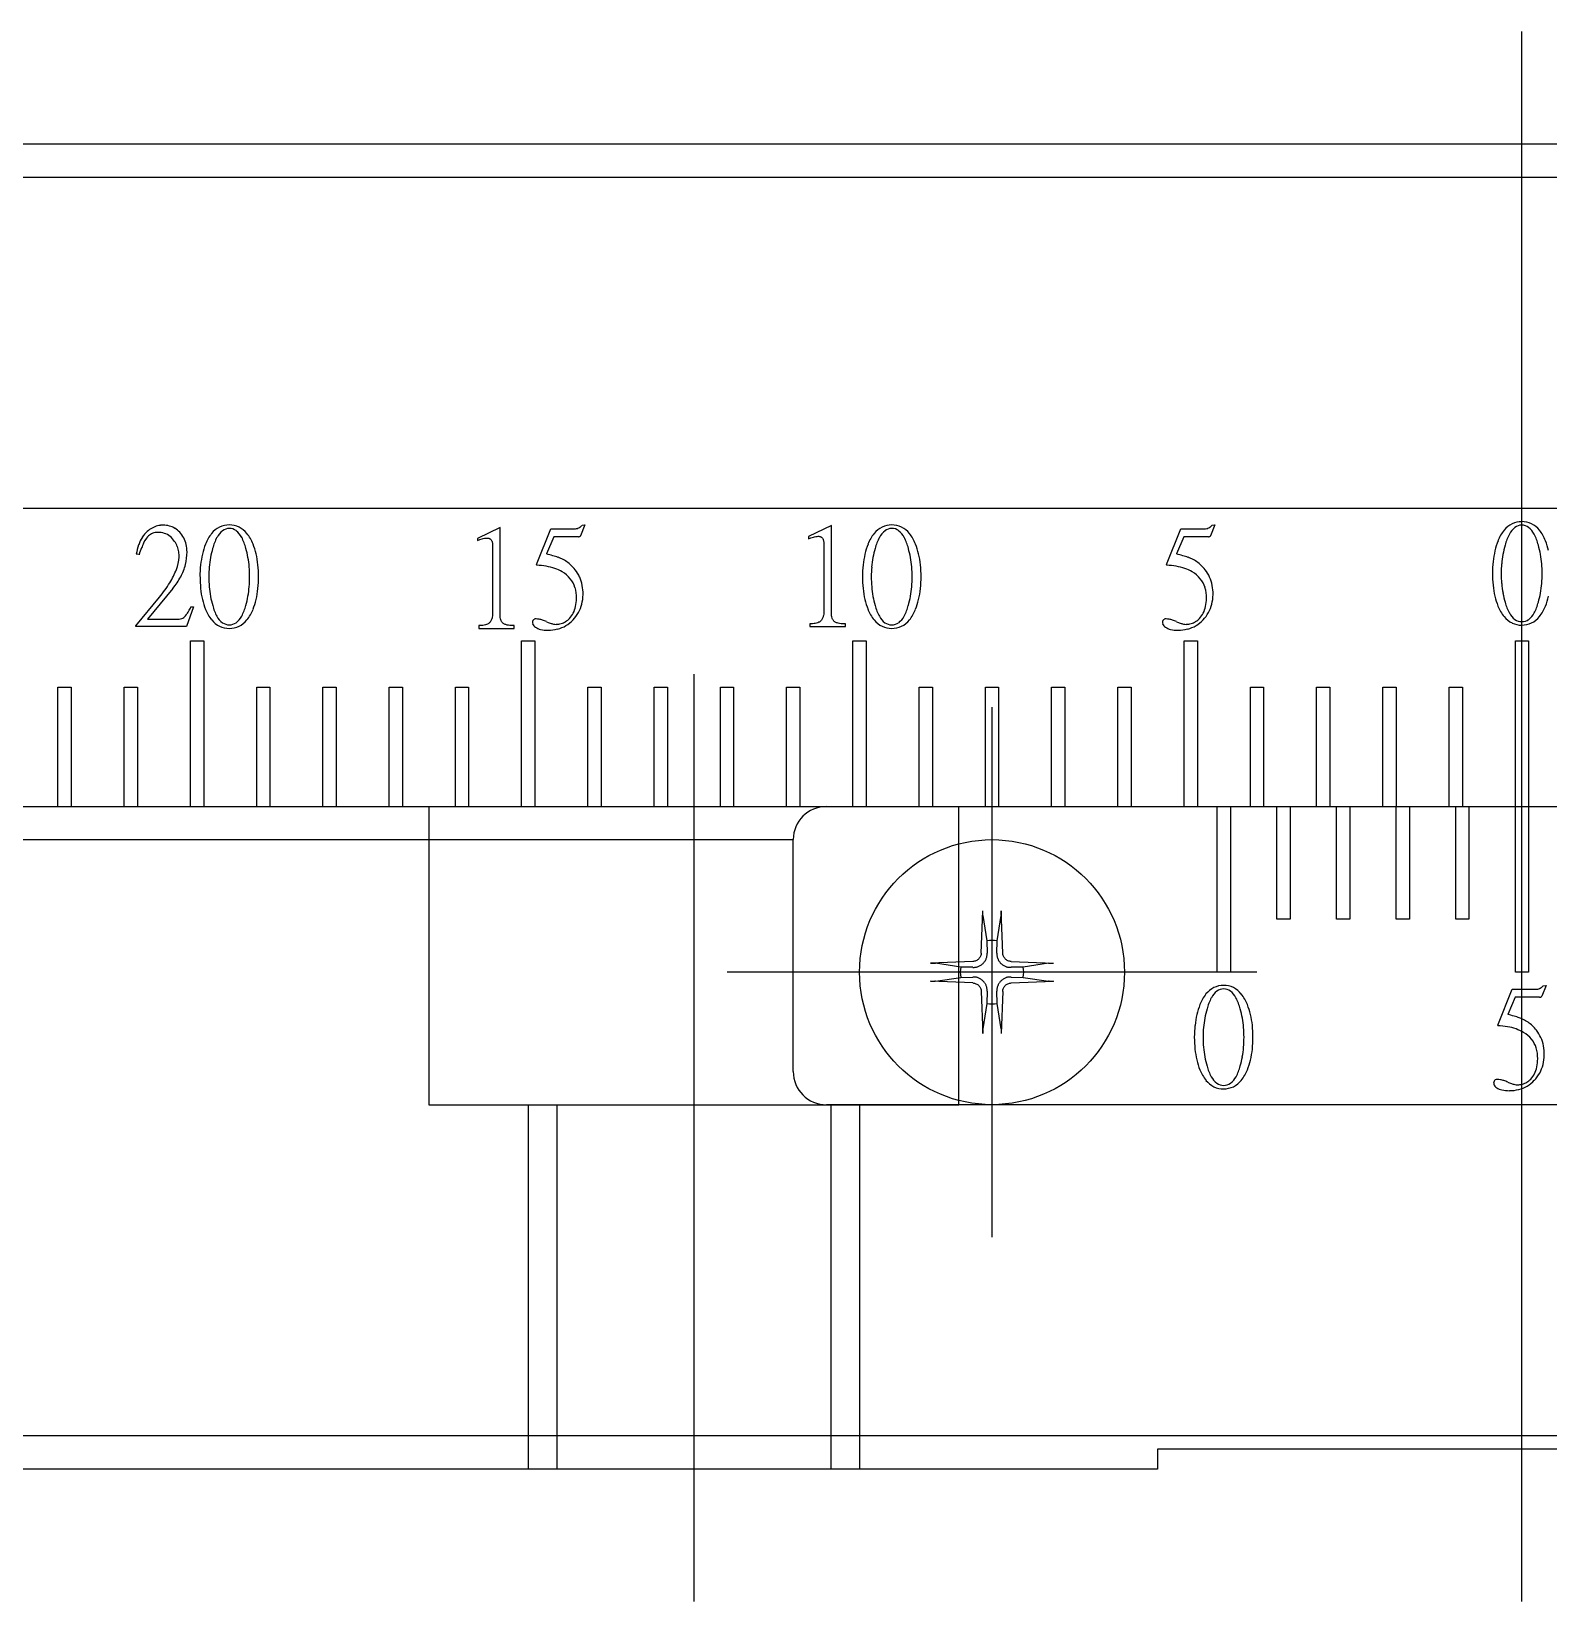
# Model space of a CAD drawing. Extents: x 1 to 273, y 0 to 197.
# Drawn here: x 113.76 to 136.67, y 68.77 to 92.47 of the extents above; entities that cross this region are included whole.
import ezdxf

# ---------------------------------------------------------------- set-up
doc = ezdxf.new("R2010")
doc.units = 0
doc.linetypes.add('CENTER', pattern=[50.8, 31.75, -6.35, 6.35, -6.35])
doc.linetypes.add('DASHED', pattern=[19.05, 12.7, -6.35])
doc.layers.get('0').update_dxf_attribs({"linetype": 'CONTINUOUS'})
doc.layers.add('CENTER', color=1, linetype='CENTER')

msp = doc.modelspace()

# ---------------------------------------------------------------- linework, layer by layer
at = {"color": 7, "linetype": 'CONTINUOUS'}
for p, q in [((180.765, 90.77), (91.765, 90.77)), ((91.265, 90.27), (181.265, 90.27)), ((180.265, 85.27), (92.265, 85.27)), ((120.841, 84.984), (120.496, 84.818)), ((120.841, 83.657), (120.841, 84.984)), ((121.391, 84.423), (121.605, 84.963)), ((121.605, 84.963), (121.978, 84.963)), ((122.121, 85.02), (122.053, 84.857)), ((122.076, 85.016), (122.121, 85.02)), ((125.841, 85.01), (125.496, 84.845)), ((125.605, 84.845), (125.624, 84.848)), ((125.624, 84.848), (125.643, 84.849)), ((125.643, 84.849), (125.653, 84.849)), ((125.653, 84.849), (125.663, 84.847)), ((125.663, 84.847), (125.668, 84.846)), ((125.841, 83.683), (125.841, 85.01)), ((130.901, 84.423), (131.115, 84.963)), ((131.115, 84.963), (131.488, 84.963)), ((131.63, 85.02), (131.563, 84.857)), ((131.586, 85.016), (131.63, 85.02)), ((115.478, 84.788), (115.457, 84.746)), ((120.496, 84.818), (120.496, 84.786)), ((120.496, 84.786), (120.532, 84.799)), ((120.532, 84.799), (120.568, 84.81)), ((120.568, 84.81), (120.586, 84.815)), ((120.586, 84.815), (120.605, 84.819)), ((120.605, 84.819), (120.624, 84.821)), ((120.624, 84.821), (120.643, 84.823)), ((120.643, 84.823), (120.653, 84.822)), ((120.653, 84.822), (120.663, 84.821)), ((120.663, 84.821), (120.668, 84.819)), ((120.668, 84.819), (120.673, 84.818)), ((120.673, 84.818), (120.678, 84.816)), ((120.678, 84.816), (120.682, 84.814)), ((120.682, 84.814), (120.687, 84.812)), ((120.687, 84.812), (120.691, 84.809)), ((120.691, 84.809), (120.695, 84.806)), ((120.695, 84.806), (120.698, 84.802)), ((120.698, 84.802), (120.702, 84.799)), ((120.702, 84.799), (120.705, 84.795)), ((120.705, 84.795), (120.71, 84.786)), ((120.71, 84.786), (120.715, 84.777)), ((120.715, 84.777), (120.718, 84.768)), ((120.718, 84.768), (120.721, 84.758)), ((120.721, 84.758), (120.723, 84.748)), ((120.723, 84.748), (120.725, 84.737)), ((120.725, 84.737), (120.726, 84.727)), ((120.726, 84.727), (120.726, 84.717)), ((120.726, 84.717), (120.727, 84.706)), ((120.727, 84.706), (120.727, 83.695)), ((121.65, 84.843), (121.54, 84.582)), ((122.021, 84.843), (121.65, 84.843)), ((125.496, 84.845), (125.496, 84.812)), ((125.496, 84.812), (125.532, 84.825)), ((125.532, 84.825), (125.568, 84.837)), ((125.568, 84.837), (125.586, 84.841)), ((125.586, 84.841), (125.605, 84.845)), ((125.668, 84.846), (125.673, 84.844)), ((125.673, 84.844), (125.678, 84.843)), ((125.678, 84.843), (125.682, 84.841)), ((125.682, 84.841), (125.687, 84.838)), ((125.687, 84.838), (125.691, 84.835)), ((125.691, 84.835), (125.695, 84.832)), ((125.695, 84.832), (125.698, 84.829)), ((125.698, 84.829), (125.702, 84.825)), ((125.702, 84.825), (125.705, 84.821)), ((125.705, 84.821), (125.71, 84.813)), ((125.71, 84.813), (125.715, 84.804)), ((125.715, 84.804), (125.718, 84.794)), ((125.718, 84.794), (125.721, 84.784)), ((125.721, 84.784), (125.723, 84.774)), ((125.723, 84.774), (125.725, 84.764)), ((125.725, 84.764), (125.726, 84.753)), ((125.726, 84.753), (125.726, 84.743)), ((125.726, 84.743), (125.727, 84.733)), ((125.727, 84.733), (125.727, 83.722)), ((131.16, 84.843), (131.05, 84.582)), ((131.531, 84.843), (131.16, 84.843)), ((115.388, 84.572), (115.348, 84.578)), ((115.341, 83.496), (115.696, 83.928)), ((115.9, 84.062), (115.519, 83.598)), ((116.214, 83.783), (116.108, 83.486)), ((116.173, 83.783), (116.214, 83.783)), ((120.726, 83.673), (120.724, 83.65)), ((120.727, 83.695), (120.726, 83.673)), ((125.724, 83.676), (125.72, 83.654)), ((125.726, 83.699), (125.724, 83.676)), ((125.727, 83.722), (125.726, 83.699)), ((125.841, 83.666), (125.841, 83.683)), ((125.843, 83.648), (125.841, 83.666)), ((115.341, 83.486), (115.341, 83.496)), ((116.108, 83.486), (115.341, 83.486)), ((115.519, 83.598), (115.975, 83.598)), ((120.537, 83.501), (120.517, 83.5)), ((120.517, 83.5), (120.517, 83.459)), ((120.517, 83.459), (121.053, 83.459)), ((120.557, 83.502), (120.537, 83.501)), ((120.578, 83.505), (120.557, 83.502)), ((120.598, 83.508), (120.578, 83.505)), ((120.617, 83.512), (120.598, 83.508)), ((120.635, 83.518), (120.617, 83.512)), ((120.651, 83.524), (120.635, 83.518)), ((120.659, 83.528), (120.651, 83.524)), ((120.665, 83.532), (120.659, 83.528)), ((120.674, 83.539), (120.665, 83.532)), ((120.682, 83.547), (120.674, 83.539)), ((120.69, 83.555), (120.682, 83.547)), ((120.696, 83.564), (120.69, 83.555)), ((120.702, 83.574), (120.696, 83.564)), ((120.707, 83.584), (120.702, 83.574)), ((120.711, 83.595), (120.707, 83.584)), ((120.715, 83.605), (120.711, 83.595)), ((120.718, 83.616), (120.715, 83.605)), ((120.72, 83.627), (120.718, 83.616)), ((120.724, 83.65), (120.72, 83.627)), ((120.841, 83.639), (120.841, 83.657)), ((120.843, 83.622), (120.841, 83.639)), ((120.846, 83.605), (120.843, 83.622)), ((120.851, 83.588), (120.846, 83.605)), ((120.854, 83.58), (120.851, 83.588)), ((120.857, 83.572), (120.854, 83.58)), ((120.861, 83.564), (120.857, 83.572)), ((120.866, 83.557), (120.861, 83.564)), ((120.871, 83.55), (120.866, 83.557)), ((120.877, 83.544), (120.871, 83.55)), ((120.883, 83.538), (120.877, 83.544)), ((120.89, 83.532), (120.883, 83.538)), ((120.898, 83.527), (120.89, 83.532)), ((120.907, 83.523), (120.898, 83.527)), ((120.916, 83.519), (120.907, 83.523)), ((120.926, 83.516), (120.916, 83.519)), ((120.945, 83.51), (120.926, 83.516)), ((120.965, 83.506), (120.945, 83.51)), ((120.986, 83.503), (120.965, 83.506)), ((121.008, 83.501), (120.986, 83.503)), ((121.03, 83.5), (121.008, 83.501)), ((121.053, 83.5), (121.03, 83.5)), ((121.053, 83.459), (121.053, 83.5)), ((125.537, 83.527), (125.517, 83.526)), ((125.517, 83.526), (125.517, 83.486)), ((125.517, 83.486), (126.053, 83.486)), ((125.557, 83.529), (125.537, 83.527)), ((125.578, 83.531), (125.557, 83.529)), ((125.598, 83.535), (125.578, 83.531)), ((125.617, 83.539), (125.598, 83.535)), ((125.635, 83.544), (125.617, 83.539)), ((125.651, 83.551), (125.635, 83.544)), ((125.659, 83.555), (125.651, 83.551)), ((125.665, 83.559), (125.659, 83.555)), ((125.674, 83.566), (125.665, 83.559)), ((125.682, 83.573), (125.674, 83.566)), ((125.69, 83.582), (125.682, 83.573)), ((125.696, 83.591), (125.69, 83.582)), ((125.702, 83.601), (125.696, 83.591)), ((125.707, 83.611), (125.702, 83.601)), ((125.711, 83.621), (125.707, 83.611)), ((125.715, 83.632), (125.711, 83.621)), ((125.718, 83.643), (125.715, 83.632)), ((125.72, 83.654), (125.718, 83.643)), ((125.846, 83.631), (125.843, 83.648)), ((125.851, 83.614), (125.846, 83.631)), ((125.854, 83.606), (125.851, 83.614)), ((125.857, 83.598), (125.854, 83.606)), ((125.861, 83.591), (125.857, 83.598)), ((125.866, 83.584), (125.861, 83.591)), ((125.871, 83.577), (125.866, 83.584)), ((125.877, 83.57), (125.871, 83.577)), ((125.883, 83.564), (125.877, 83.57)), ((125.89, 83.559), (125.883, 83.564)), ((125.898, 83.554), (125.89, 83.559)), ((125.907, 83.549), (125.898, 83.554)), ((125.916, 83.545), (125.907, 83.549)), ((125.926, 83.542), (125.916, 83.545)), ((125.945, 83.537), (125.926, 83.542)), ((125.965, 83.533), (125.945, 83.537)), ((125.986, 83.53), (125.965, 83.533)), ((126.008, 83.528), (125.986, 83.53)), ((126.03, 83.527), (126.008, 83.528)), ((126.053, 83.526), (126.03, 83.527)), ((126.053, 83.486), (126.053, 83.526)), ((116.165, 80.77), (116.165, 83.27)), ((116.165, 83.27), (116.365, 83.27)), ((116.365, 83.27), (116.365, 80.77)), ((121.165, 80.77), (121.165, 83.27)), ((121.165, 83.27), (121.365, 83.27)), ((121.365, 83.27), (121.365, 80.77)), ((126.165, 80.77), (126.165, 83.27)), ((126.165, 83.27), (126.365, 83.27)), ((126.365, 83.27), (126.365, 80.77)), ((131.165, 80.77), (131.165, 83.27)), ((131.165, 83.27), (131.365, 83.27)), ((131.365, 83.27), (131.365, 80.77)), ((136.165, 78.27), (136.165, 83.27)), ((136.165, 83.27), (136.365, 83.27)), ((136.365, 83.27), (136.365, 78.27)), ((114.165, 80.77), (114.165, 82.57)), ((114.165, 82.57), (114.365, 82.57)), ((114.365, 82.57), (114.365, 80.77)), ((115.165, 80.77), (115.165, 82.57)), ((115.165, 82.57), (115.365, 82.57)), ((115.365, 82.57), (115.365, 80.77)), ((117.165, 80.77), (117.165, 82.57)), ((117.165, 82.57), (117.365, 82.57)), ((117.365, 82.57), (117.365, 80.77)), ((118.165, 80.77), (118.165, 82.57)), ((118.165, 82.57), (118.365, 82.57)), ((118.365, 82.57), (118.365, 80.77)), ((119.165, 80.77), (119.165, 82.57)), ((119.165, 82.57), (119.365, 82.57)), ((119.365, 82.57), (119.365, 80.77)), ((120.165, 80.77), (120.165, 82.57)), ((120.165, 82.57), (120.365, 82.57)), ((120.365, 82.57), (120.365, 80.77)), ((122.165, 80.77), (122.165, 82.57)), ((122.165, 82.57), (122.365, 82.57)), ((122.365, 82.57), (122.365, 80.77)), ((123.165, 80.77), (123.165, 82.57)), ((123.165, 82.57), (123.365, 82.57)), ((123.365, 82.57), (123.365, 80.77)), ((124.165, 80.77), (124.165, 82.57)), ((124.165, 82.57), (124.365, 82.57)), ((124.365, 82.57), (124.365, 80.77)), ((125.165, 80.77), (125.165, 82.57)), ((125.165, 82.57), (125.365, 82.57)), ((125.365, 82.57), (125.365, 80.77)), ((127.165, 80.77), (127.165, 82.57)), ((127.165, 82.57), (127.365, 82.57)), ((127.365, 82.57), (127.365, 80.77)), ((128.165, 80.77), (128.165, 82.57)), ((128.165, 82.57), (128.365, 82.57)), ((128.365, 82.57), (128.365, 80.77)), ((129.165, 80.77), (129.165, 82.57)), ((129.165, 82.57), (129.365, 82.57)), ((129.365, 82.57), (129.365, 80.77)), ((130.165, 80.77), (130.165, 82.57)), ((130.165, 82.57), (130.365, 82.57)), ((130.365, 82.57), (130.365, 80.77)), ((132.165, 80.77), (132.165, 82.57)), ((132.165, 82.57), (132.365, 82.57)), ((132.365, 82.57), (132.365, 80.77)), ((133.165, 80.77), (133.165, 82.57)), ((133.165, 82.57), (133.365, 82.57)), ((133.365, 82.57), (133.365, 80.77)), ((134.165, 80.77), (134.165, 82.57)), ((134.165, 82.57), (134.365, 82.57)), ((134.365, 82.57), (134.365, 80.77)), ((135.165, 80.77), (135.165, 82.57)), ((135.165, 82.57), (135.365, 82.57)), ((135.365, 82.57), (135.365, 80.77)), ((91.265, 80.77), (181.265, 80.77)), ((131.665, 78.27), (131.665, 80.77)), ((131.865, 80.77), (131.865, 78.27)), ((132.565, 79.07), (132.565, 80.77)), ((132.765, 80.77), (132.765, 79.07)), ((133.465, 79.07), (133.465, 80.77)), ((133.665, 80.77), (133.665, 79.07)), ((134.365, 79.07), (134.365, 80.77)), ((134.565, 80.77), (134.565, 79.07)), ((135.265, 79.07), (135.265, 80.77)), ((135.465, 80.77), (135.465, 79.07)), ((91.765, 80.27), (125.265, 80.27)), ((125.265, 76.77), (125.265, 80.27)), ((128.102, 78.559), (128.127, 79.196)), ((128.126, 79.185), (128.127, 79.196)), ((128.126, 79.175), (128.126, 79.185)), ((128.126, 79.164), (128.126, 79.175)), ((128.126, 79.159), (128.126, 79.164)), ((128.126, 79.154), (128.126, 79.159)), ((128.403, 79.196), (128.403, 79.185)), ((128.427, 78.559), (128.403, 79.196)), ((128.403, 79.185), (128.403, 79.175)), ((128.403, 79.175), (128.403, 79.164)), ((128.403, 79.164), (128.403, 79.159)), ((128.403, 79.159), (128.403, 79.154)), ((128.126, 79.145), (128.126, 79.154)), ((128.126, 79.14), (128.126, 79.145)), ((128.127, 79.136), (128.126, 79.14)), ((128.127, 79.133), (128.127, 79.136)), ((128.127, 79.129), (128.127, 79.133)), ((128.127, 79.126), (128.127, 79.129)), ((128.128, 79.124), (128.127, 79.126)), ((128.128, 79.124), (128.187, 78.742)), ((128.342, 78.742), (128.402, 79.124)), ((128.403, 79.136), (128.402, 79.133)), ((128.402, 79.133), (128.402, 79.129)), ((128.402, 79.129), (128.402, 79.126)), ((128.402, 79.126), (128.402, 79.124)), ((128.403, 79.154), (128.403, 79.145)), ((128.403, 79.145), (128.403, 79.14)), ((128.403, 79.14), (128.403, 79.136)), ((132.765, 79.07), (132.565, 79.07)), ((133.665, 79.07), (133.465, 79.07)), ((134.565, 79.07), (134.365, 79.07)), ((135.465, 79.07), (135.265, 79.07)), ((128.187, 78.742), (128.192, 78.557)), ((128.338, 78.557), (128.342, 78.742)), ((128.035, 78.448), (128.023, 78.443)), ((128.045, 78.455), (128.035, 78.448)), ((128.055, 78.462), (128.045, 78.455)), ((128.064, 78.47), (128.055, 78.462)), ((128.072, 78.479), (128.064, 78.47)), ((128.079, 78.489), (128.072, 78.479)), ((128.086, 78.5), (128.079, 78.489)), ((128.091, 78.511), (128.086, 78.5)), ((128.096, 78.523), (128.091, 78.511)), ((128.099, 78.535), (128.096, 78.523)), ((128.101, 78.547), (128.099, 78.535)), ((128.102, 78.559), (128.101, 78.547)), ((128.428, 78.547), (128.427, 78.559)), ((128.43, 78.535), (128.428, 78.547)), ((128.433, 78.522), (128.43, 78.535)), ((128.438, 78.511), (128.433, 78.522)), ((128.443, 78.5), (128.438, 78.511)), ((128.45, 78.489), (128.443, 78.5)), ((128.457, 78.479), (128.45, 78.489)), ((128.465, 78.47), (128.457, 78.479)), ((128.474, 78.462), (128.465, 78.47)), ((128.484, 78.455), (128.474, 78.462)), ((128.495, 78.448), (128.484, 78.455)), ((128.506, 78.443), (128.495, 78.448)), ((127.975, 78.432), (127.339, 78.408)), ((127.339, 78.408), (127.349, 78.408)), ((127.349, 78.408), (127.36, 78.408)), ((127.36, 78.408), (127.37, 78.408)), ((127.37, 78.408), (127.375, 78.408)), ((127.375, 78.408), (127.38, 78.408)), ((127.38, 78.408), (127.39, 78.408)), ((127.39, 78.408), (127.394, 78.408)), ((127.394, 78.408), (127.398, 78.408)), ((127.398, 78.408), (127.402, 78.407)), ((127.402, 78.407), (127.405, 78.407)), ((127.405, 78.407), (127.408, 78.407)), ((127.408, 78.407), (127.411, 78.406)), ((127.792, 78.347), (127.411, 78.406)), ((127.977, 78.343), (127.792, 78.347)), ((127.988, 78.433), (127.975, 78.432)), ((128, 78.435), (127.988, 78.433)), ((128.012, 78.438), (128, 78.435)), ((128.023, 78.443), (128.012, 78.438)), ((128.518, 78.438), (128.506, 78.443)), ((128.53, 78.435), (128.518, 78.438)), ((128.542, 78.433), (128.53, 78.435)), ((128.554, 78.432), (128.542, 78.433)), ((128.737, 78.347), (128.552, 78.343)), ((128.554, 78.432), (129.191, 78.408)), ((129.119, 78.406), (128.737, 78.347)), ((129.119, 78.406), (129.121, 78.407)), ((129.121, 78.407), (129.124, 78.407)), ((129.124, 78.407), (129.128, 78.407)), ((129.128, 78.407), (129.131, 78.408)), ((129.131, 78.408), (129.135, 78.408)), ((129.135, 78.408), (129.14, 78.408)), ((129.14, 78.408), (129.149, 78.408)), ((129.149, 78.408), (129.154, 78.408)), ((129.154, 78.408), (129.159, 78.408)), ((129.159, 78.408), (129.17, 78.408)), ((129.17, 78.408), (129.18, 78.408)), ((129.18, 78.408), (129.191, 78.408)), ((131.865, 78.27), (131.665, 78.27)), ((136.365, 78.27), (136.165, 78.27)), ((127.349, 78.131), (127.339, 78.132)), ((127.975, 78.107), (127.339, 78.132)), ((127.36, 78.131), (127.349, 78.131)), ((127.37, 78.131), (127.36, 78.131)), ((127.375, 78.131), (127.37, 78.131)), ((127.38, 78.131), (127.375, 78.131)), ((127.39, 78.131), (127.38, 78.131)), ((127.394, 78.131), (127.39, 78.131)), ((127.398, 78.131), (127.394, 78.131)), ((127.402, 78.132), (127.398, 78.131)), ((127.405, 78.132), (127.402, 78.132)), ((127.408, 78.132), (127.405, 78.132)), ((127.411, 78.133), (127.408, 78.132)), ((127.411, 78.133), (127.792, 78.192)), ((127.792, 78.192), (127.977, 78.197)), ((127.975, 78.107), (127.987, 78.106)), ((127.987, 78.106), (127.999, 78.104)), ((127.999, 78.104), (128.011, 78.101)), ((128.011, 78.101), (128.023, 78.096)), ((128.023, 78.096), (128.034, 78.091)), ((128.034, 78.091), (128.045, 78.084)), ((128.045, 78.084), (128.055, 78.077)), ((128.055, 78.077), (128.064, 78.069)), ((128.064, 78.069), (128.072, 78.06)), ((128.072, 78.06), (128.079, 78.05)), ((128.079, 78.05), (128.086, 78.04)), ((128.086, 78.04), (128.091, 78.028)), ((128.091, 78.028), (128.096, 78.017)), ((128.096, 78.017), (128.099, 78.005)), ((128.099, 78.005), (128.101, 77.993)), ((128.101, 77.993), (128.102, 77.98)), ((128.102, 77.98), (128.127, 77.344)), ((128.192, 77.982), (128.187, 77.797)), ((128.342, 77.797), (128.338, 77.982)), ((128.427, 77.98), (128.403, 77.344)), ((128.427, 77.98), (128.428, 77.992)), ((128.428, 77.992), (128.43, 78.004)), ((128.43, 78.004), (128.433, 78.016)), ((128.433, 78.016), (128.438, 78.028)), ((128.438, 78.028), (128.443, 78.039)), ((128.443, 78.039), (128.45, 78.05)), ((128.45, 78.05), (128.457, 78.06)), ((128.457, 78.06), (128.465, 78.069)), ((128.465, 78.069), (128.474, 78.077)), ((128.474, 78.077), (128.484, 78.084)), ((128.484, 78.084), (128.495, 78.091)), ((128.495, 78.091), (128.506, 78.096)), ((128.506, 78.096), (128.517, 78.101)), ((128.517, 78.101), (128.53, 78.104)), ((128.53, 78.104), (128.542, 78.106)), ((128.542, 78.106), (128.554, 78.107)), ((128.552, 78.197), (128.737, 78.192)), ((128.554, 78.107), (129.191, 78.132)), ((128.737, 78.192), (129.119, 78.133)), ((129.121, 78.132), (129.119, 78.133)), ((129.124, 78.132), (129.121, 78.132)), ((129.128, 78.132), (129.124, 78.132)), ((129.131, 78.131), (129.128, 78.132)), ((129.135, 78.131), (129.131, 78.131)), ((129.14, 78.131), (129.135, 78.131)), ((129.149, 78.131), (129.14, 78.131)), ((129.154, 78.131), (129.149, 78.131)), ((129.159, 78.131), (129.154, 78.131)), ((129.17, 78.131), (129.159, 78.131)), ((129.18, 78.131), (129.17, 78.131)), ((129.191, 78.132), (129.18, 78.131)), ((135.901, 77.472), (136.115, 78.013)), ((136.115, 78.013), (136.488, 78.013)), ((136.63, 78.07), (136.563, 77.907)), ((136.586, 78.066), (136.63, 78.07)), ((128.187, 77.797), (128.128, 77.416)), ((128.402, 77.416), (128.342, 77.797)), ((136.16, 77.892), (136.05, 77.631)), ((136.531, 77.892), (136.16, 77.892)), ((128.126, 77.399), (128.127, 77.403)), ((128.126, 77.395), (128.126, 77.399)), ((128.126, 77.385), (128.126, 77.395)), ((128.126, 77.38), (128.126, 77.385)), ((128.126, 77.375), (128.126, 77.38)), ((128.126, 77.365), (128.126, 77.375)), ((128.126, 77.354), (128.126, 77.365)), ((128.127, 77.344), (128.126, 77.354)), ((128.127, 77.413), (128.128, 77.416)), ((128.127, 77.41), (128.127, 77.413)), ((128.127, 77.407), (128.127, 77.41)), ((128.127, 77.403), (128.127, 77.407)), ((128.402, 77.416), (128.402, 77.413)), ((128.402, 77.413), (128.402, 77.41)), ((128.402, 77.41), (128.402, 77.407)), ((128.402, 77.407), (128.403, 77.403)), ((128.403, 77.403), (128.403, 77.399)), ((128.403, 77.399), (128.403, 77.395)), ((128.403, 77.395), (128.403, 77.385)), ((128.403, 77.385), (128.403, 77.38)), ((128.403, 77.38), (128.403, 77.375)), ((128.403, 77.375), (128.403, 77.365)), ((128.403, 77.365), (128.403, 77.354)), ((128.403, 77.354), (128.403, 77.344)), ((146.765, 76.27), (125.765, 76.27)), ((181.265, 71.27), (91.265, 71.27)), ((141.765, 71.07), (130.765, 71.07)), ((130.765, 71.07), (130.765, 70.77)), ((130.765, 70.77), (91.765, 70.77))]:
    msp.add_line(p, q, dxfattribs=at)
at = {"color": 3, "linetype": 'DASHED'}
for p, q in [((119.765, 80.77), (119.765, 76.27)), ((127.765, 76.27), (127.765, 80.77)), ((119.765, 76.27), (127.765, 76.27)), ((121.265, 76.27), (121.265, 70.77)), ((121.698, 76.27), (121.698, 70.77)), ((125.832, 76.27), (125.832, 70.77)), ((126.265, 76.27), (126.265, 70.77))]:
    msp.add_line(p, q, dxfattribs=at)
at = {"color": 7, "linetype": 'CONTINUOUS'}
msp.add_circle((128.265, 78.27), 2, dxfattribs=at)
for centre, radius, start, end in [((115.797, 84.61), 0.423, 132.3214, 147.9228), ((115.738, 84.633), 0.302, 132.9391, 149.2691), ((115.765, 84.644), 0.375, 118.4884, 132.2517), ((115.672, 84.703), 0.206, 111.5948, 132.6348), ((115.748, 84.673), 0.342, 103.6429, 118.3041), ((115.668, 84.706), 0.202, 89.5516, 110.9653), ((115.753, 84.654), 0.362, 96.4208, 103.6375), ((115.673, 84.574), 0.334, 72.6525, 90.5576), ((115.757, 84.619), 0.398, 89.9373, 96.4128), ((115.759, 84.666), 0.35, 75.0868, 90.2803), ((115.69, 84.634), 0.272, 51.7201, 72.2767), ((115.766, 84.698), 0.317, 58.6281, 74.8604), ((115.658, 84.599), 0.319, 32.8131, 51.2558), ((115.741, 84.66), 0.363, 43.5924, 58.3948), ((115.712, 84.637), 0.4, 27.9732, 43.1021), ((116.99, 84.495), 0.642, 141.8067, 158.4258), ((116.765, 84.667), 0.359, 116.5466, 141.2478), ((116.84, 84.691), 0.308, 128.0346, 152.5067), ((116.748, 84.688), 0.332, 89.2937, 115.4267), ((116.751, 84.796), 0.171, 89.8353, 126.5002), ((116.756, 84.687), 0.334, 64.6264, 90.6532), ((116.753, 84.795), 0.173, 53.6842, 90.279), ((116.668, 84.693), 0.305, 27.3429, 52.1158), ((116.74, 84.669), 0.356, 38.658, 63.5476), ((116.527, 84.502), 0.627, 21.378, 38.3895), ((121.978, 85.066), 0.103, 269.9573, 289.456), ((121.971, 85.085), 0.123, 289.8018, 307.0841), ((122.031, 84.872), 0.0281, 281.4538, 305.805), ((121.932, 85.136), 0.187, 307.1607, 320.255), ((122.039, 84.861), 0.0151, 307.0574, 344.0647), ((126.99, 84.495), 0.642, 141.8067, 158.4258), ((126.765, 84.667), 0.359, 116.5466, 141.2478), ((126.84, 84.691), 0.308, 128.0346, 152.5067), ((126.748, 84.688), 0.332, 89.2937, 115.4267), ((126.751, 84.796), 0.171, 89.8353, 126.5002), ((126.756, 84.687), 0.334, 64.6264, 90.6532), ((126.753, 84.795), 0.173, 53.6842, 90.279), ((126.668, 84.693), 0.305, 27.3429, 52.1158), ((126.74, 84.669), 0.356, 38.658, 63.5476), ((126.527, 84.502), 0.627, 21.378, 38.3895), ((131.488, 85.066), 0.103, 269.9573, 289.456), ((131.48, 85.085), 0.123, 289.8018, 307.0841), ((131.541, 84.872), 0.0281, 281.4538, 305.805), ((131.442, 85.136), 0.187, 307.1607, 320.255), ((131.549, 84.861), 0.0151, 307.0574, 344.0647), ((136.499, 84.544), 0.642, 141.8067, 158.4258), ((136.275, 84.716), 0.359, 116.5466, 141.2478), ((136.784, 84.511), 0.8, 152.3497, 165.2539), ((136.349, 84.74), 0.308, 128.0346, 152.5067), ((136.257, 84.737), 0.332, 89.2937, 115.4267), ((136.261, 84.846), 0.171, 89.8353, 126.5002), ((136.265, 84.736), 0.334, 64.6264, 90.6532), ((136.262, 84.844), 0.173, 53.6842, 90.279), ((136.177, 84.743), 0.305, 27.3429, 52.1158), ((136.25, 84.718), 0.356, 38.658, 63.5476), ((135.762, 84.524), 0.774, 14.2709, 27.586), ((136.037, 84.552), 0.627, 21.378, 38.3895), ((116.205, 84.432), 0.87, 160.7364, 170.373), ((115.928, 84.529), 0.576, 148.0489, 160.7352), ((120.469, 82.688), 5.418, 158.5052, 159.6588), ((117.276, 83.949), 1.986, 156.3322, 158.5817), ((115.595, 84.543), 0.402, 22.4054, 34.6466), ((115.634, 84.559), 0.361, 9.1763, 22.326), ((115.62, 84.558), 0.374, 356.2219, 9.0537), ((115.705, 84.635), 0.407, 12.8301, 27.765), ((115.343, 84.612), 0.771, 345.732, 0.0514), ((115.61, 84.615), 0.504, 359.7279, 12.6493), ((117.442, 84.323), 1.125, 158.7761, 166.7628), ((117.949, 84.25), 1.507, 163.9788, 169.4048), ((117.274, 84.462), 0.8, 152.3497, 165.2539), ((116.253, 84.475), 0.774, 14.2709, 27.586), ((115.548, 84.259), 1.51, 10.2609, 15.6321), ((116.112, 84.336), 1.073, 13.2882, 21.5696), ((122.022, 84.916), 0.0733, 269.1351, 281.9708), ((127.442, 84.323), 1.125, 158.7761, 166.7628), ((127.949, 84.25), 1.507, 163.9788, 169.4048), ((127.274, 84.462), 0.8, 152.3497, 165.2539), ((126.253, 84.475), 0.774, 14.2709, 27.586), ((125.548, 84.259), 1.51, 10.2609, 15.6321), ((126.112, 84.336), 1.073, 13.2882, 21.5696), ((131.532, 84.916), 0.0733, 269.1351, 281.9708), ((137.16, 84.325), 1.338, 166.7882, 173.9019), ((136.952, 84.373), 1.125, 158.7761, 166.7628), ((137.459, 84.299), 1.507, 163.9788, 169.4048), ((135.058, 84.308), 1.51, 10.2609, 15.6321), ((135.622, 84.386), 1.073, 13.2882, 21.5696), ((115.334, 84.582), 0.661, 339.4358, 355.7466), ((115.287, 84.628), 0.829, 331.9297, 345.5693), ((117.955, 84.243), 1.646, 173.9099, 180.1105), ((117.65, 84.275), 1.338, 166.7882, 173.9019), ((118.035, 84.24), 1.593, 174.795, 180.0242), ((117.971, 84.246), 1.529, 169.4141, 174.7865), ((115.493, 84.249), 1.566, 5.0093, 10.2518), ((115.394, 84.241), 1.665, 359.9697, 5.0017), ((115.872, 84.28), 1.32, 6.0471, 13.2628), ((115.52, 84.243), 1.674, 359.8807, 6.0387), ((121.436, 84.407), 0.0479, 160.8609, 169.2763), ((121.398, 84.414), 0.0092, 167.2044, 192.7956), ((121.391, 84.413), 0.00178, 193.6323, 272.6279), ((121.367, 83.39), 1.021, 80.4715, 88.6731), ((121.408, 83.631), 0.776, 70.6148, 80.4628), ((121.03, 82.445), 2.197, 73.9631, 76.5892), ((121.317, 83.438), 1.163, 70.0124, 74.0248), ((121.535, 84.033), 0.53, 63.3872, 70.1611), ((121.542, 84.021), 0.538, 55.5472, 64.6615), ((121.53, 84.004), 0.558, 46.6126, 55.5054), ((121.487, 83.959), 0.62, 38.2978, 46.5808), ((127.955, 84.243), 1.646, 173.9099, 180.1105), ((127.65, 84.275), 1.338, 166.7882, 173.9019), ((128.035, 84.24), 1.593, 174.795, 180.0242), ((127.971, 84.246), 1.529, 169.4141, 174.7865), ((125.493, 84.249), 1.566, 5.0093, 10.2518), ((125.394, 84.241), 1.665, 359.9697, 5.0017), ((125.872, 84.28), 1.32, 6.0471, 13.2628), ((125.52, 84.243), 1.674, 359.8807, 6.0387), ((130.946, 84.407), 0.0479, 160.8609, 169.2763), ((130.908, 84.414), 0.0092, 167.2044, 192.7956), ((130.901, 84.413), 0.00178, 193.6323, 272.6279), ((130.877, 83.39), 1.021, 80.4715, 88.6731), ((130.918, 83.631), 0.776, 70.6148, 80.4628), ((130.54, 82.445), 2.197, 73.9631, 76.5892), ((130.827, 83.438), 1.163, 70.0124, 74.0248), ((131.045, 84.033), 0.53, 63.3872, 70.1611), ((131.052, 84.021), 0.538, 55.5472, 64.6615), ((131.04, 84.004), 0.558, 46.6126, 55.5054), ((130.997, 83.959), 0.62, 38.2978, 46.5808), ((137.465, 84.292), 1.646, 173.9099, 180.1105), ((137.544, 84.29), 1.593, 174.795, 180.0242), ((137.481, 84.295), 1.529, 169.4141, 174.7865), ((135.003, 84.298), 1.566, 5.0093, 10.2518), ((134.904, 84.29), 1.665, 359.9697, 5.0017), ((114.153, 85.202), 2.001, 320.461, 328.23), ((114.886, 84.749), 1.139, 328.1596, 339.4846), ((115.099, 84.731), 1.043, 320.14, 331.8365), ((117.988, 84.236), 1.678, 179.881, 186.0309), ((118.18, 84.238), 1.738, 179.9442, 184.9832), ((115.268, 84.238), 1.791, 355.1774, 0.0578), ((115.504, 84.236), 1.69, 353.9893, 0.1283), ((121.455, 83.767), 0.633, 59.2808, 70.5721), ((121.547, 83.916), 0.458, 39.8178, 59.7095), ((121.593, 83.959), 0.395, 17.3246, 39.2769), ((121.545, 84.01), 0.543, 24.2446, 37.8899), ((121.521, 84), 0.57, 10.8892, 24.1023), ((127.988, 84.236), 1.678, 179.881, 186.0309), ((128.18, 84.238), 1.738, 179.9442, 184.9832), ((125.268, 84.238), 1.791, 355.1774, 0.0578), ((125.504, 84.236), 1.69, 353.9893, 0.1283), ((130.965, 83.767), 0.633, 59.2808, 70.5721), ((131.057, 83.916), 0.458, 39.8178, 59.7095), ((131.103, 83.959), 0.395, 17.3246, 39.2769), ((131.055, 84.01), 0.543, 24.2446, 37.8899), ((131.03, 84), 0.57, 10.8892, 24.1023), ((137.497, 84.286), 1.678, 179.881, 186.0309), ((137.689, 84.287), 1.738, 179.9442, 184.9832), ((137.492, 84.27), 1.539, 184.9857, 190.449), ((135.004, 84.268), 1.564, 349.8375, 355.1847), ((134.778, 84.287), 1.791, 355.1774, 0.0578), ((117.645, 84.2), 1.334, 186.0315, 193.2001), ((117.982, 84.221), 1.539, 184.9857, 190.449), ((117.84, 84.195), 1.395, 190.4551, 196.2875), ((115.652, 84.19), 1.404, 344.0998, 349.8418), ((115.494, 84.219), 1.564, 349.8375, 355.1847), ((115.87, 84.197), 1.322, 346.768, 354.0003), ((121.479, 83.927), 0.514, 358.4839, 16.8828), ((121.341, 83.922), 0.651, 348.3503, 359.2247), ((121.453, 83.983), 0.639, 345.7632, 358.7145), ((121.398, 83.978), 0.694, 359.2215, 10.7983), ((127.645, 84.2), 1.334, 186.0315, 193.2001), ((127.982, 84.221), 1.539, 184.9857, 190.449), ((127.84, 84.195), 1.395, 190.4551, 196.2875), ((125.652, 84.19), 1.404, 344.0998, 349.8418), ((125.494, 84.219), 1.564, 349.8375, 355.1847), ((125.87, 84.197), 1.322, 346.768, 354.0003), ((130.988, 83.927), 0.514, 358.4839, 16.8828), ((130.851, 83.922), 0.651, 348.3503, 359.2247), ((130.963, 83.983), 0.639, 345.7632, 358.7145), ((130.908, 83.978), 0.694, 359.2215, 10.7983), ((137.155, 84.249), 1.334, 186.0315, 193.2001), ((136.92, 84.195), 1.093, 193.2098, 201.3991), ((137.35, 84.244), 1.395, 190.4551, 196.2875), ((135.162, 84.239), 1.404, 344.0998, 349.8418), ((135.628, 84.188), 1.067, 338.4257, 346.7665), ((115.949, 83.775), 0.19, 313.2265, 325.1433), ((115.619, 84.011), 0.596, 324.6336, 330.2183), ((114.916, 84.418), 1.408, 330.0594, 333.2025), ((117.411, 84.145), 1.093, 193.2098, 201.3991), ((116.967, 83.972), 0.617, 201.4624, 218.6555), ((117.191, 83.983), 0.713, 194.5816, 208.6061), ((116.302, 83.983), 0.722, 331.8651, 345.7722), ((116.538, 83.971), 0.615, 321.322, 338.56), ((116.118, 84.139), 1.067, 338.4257, 346.7665), ((121.646, 83.835), 0.332, 316.8732, 333.9198), ((121.536, 83.968), 0.556, 316.7918, 331.0148), ((121.555, 83.878), 0.433, 334.0754, 348.3685), ((121.546, 83.961), 0.544, 331.19, 345.6305), ((127.411, 84.145), 1.093, 193.2098, 201.3991), ((126.967, 83.972), 0.617, 201.4624, 218.6555), ((127.191, 83.983), 0.713, 194.5816, 208.6061), ((126.302, 83.983), 0.722, 331.8651, 345.7722), ((126.538, 83.971), 0.615, 321.322, 338.56), ((126.118, 84.139), 1.067, 338.4257, 346.7665), ((131.156, 83.835), 0.332, 316.8732, 333.9198), ((131.046, 83.968), 0.556, 316.7918, 331.0148), ((131.065, 83.878), 0.433, 334.0754, 348.3685), ((131.056, 83.961), 0.544, 331.19, 345.6305), ((136.477, 84.022), 0.617, 201.4624, 218.6555), ((136.701, 84.032), 0.713, 194.5816, 208.6061), ((136.333, 83.829), 0.293, 208.0577, 233.3426), ((136.192, 83.827), 0.291, 306.7157, 332.2786), ((135.812, 84.032), 0.722, 331.8651, 345.7722), ((136.047, 84.021), 0.615, 321.322, 338.56), ((115.977, 83.786), 0.188, 269.5768, 282.2782), ((115.988, 83.731), 0.132, 282.3604, 298.5053), ((115.997, 83.715), 0.114, 298.775, 316.587), ((116.763, 83.81), 0.356, 218.8739, 243.7271), ((116.823, 83.779), 0.293, 208.0577, 233.3426), ((116.748, 83.795), 0.336, 244.7936, 270.6548), ((116.751, 83.689), 0.177, 234.7577, 270.348), ((116.753, 83.69), 0.178, 269.5975, 305.2384), ((116.756, 83.793), 0.334, 269.2919, 295.2597), ((116.682, 83.778), 0.291, 306.7157, 332.2786), ((116.741, 83.81), 0.356, 296.2729, 321.1261), ((121.401, 83.547), 0.0728, 156.281, 181.8872), ((121.402, 83.544), 0.0745, 179.7689, 184.4732), ((121.364, 83.541), 0.0361, 184.316, 191.9442), ((121.343, 83.537), 0.015, 191.5786, 205.2913), ((121.438, 83.573), 0.117, 201.5057, 219.093), ((121.371, 83.559), 0.0408, 117.1293, 154.954), ((121.448, 83.582), 0.13, 219.3474, 234.6593), ((121.381, 83.536), 0.066, 88.0277, 115.4071), ((121.495, 83.657), 0.218, 236.1652, 258.5243), ((121.381, 83.344), 0.257, 79.2315, 89.6241), ((121.355, 83.204), 0.4, 71.5675, 79.3119), ((121.557, 83.953), 0.521, 258.2451, 270.7659), ((121.286, 82.996), 0.62, 65.85, 71.6275), ((121.825, 84.197), 0.698, 245.8334, 250.8777), ((121.568, 84.014), 0.581, 269.6263, 283.9812), ((121.726, 83.91), 0.394, 250.7805, 258.1713), ((121.689, 83.728), 0.208, 257.9993, 269.3203), ((121.683, 83.816), 0.295, 270.7211, 285.4421), ((121.592, 83.912), 0.477, 284.1459, 300.5209), ((121.689, 83.79), 0.269, 285.6366, 301.3182), ((121.67, 83.819), 0.303, 301.5113, 315.9675), ((121.582, 83.925), 0.493, 300.7739, 316.7817), ((126.763, 83.81), 0.356, 218.8739, 243.7271), ((126.823, 83.779), 0.293, 208.0577, 233.3426), ((126.748, 83.795), 0.336, 244.7936, 270.6548), ((126.751, 83.689), 0.177, 234.7577, 270.348), ((126.753, 83.69), 0.178, 269.5975, 305.2384), ((126.756, 83.793), 0.334, 269.2919, 295.2597), ((126.682, 83.778), 0.291, 306.7157, 332.2786), ((126.741, 83.81), 0.356, 296.2729, 321.1261), ((130.91, 83.547), 0.0728, 156.281, 181.8872), ((130.912, 83.544), 0.0745, 179.7689, 184.4732), ((130.874, 83.541), 0.0361, 184.316, 191.9442), ((130.853, 83.537), 0.015, 191.5786, 205.2913), ((130.948, 83.573), 0.117, 201.5057, 219.093), ((130.881, 83.559), 0.0408, 117.1293, 154.954), ((130.958, 83.582), 0.13, 219.3474, 234.6593), ((130.89, 83.536), 0.066, 88.0277, 115.4071), ((131.005, 83.657), 0.218, 236.1652, 258.5243), ((130.891, 83.344), 0.257, 79.2315, 89.6241), ((130.865, 83.204), 0.4, 71.5675, 79.3119), ((131.067, 83.953), 0.521, 258.2451, 270.7659), ((130.796, 82.996), 0.62, 65.85, 71.6275), ((131.335, 84.197), 0.698, 245.8334, 250.8777), ((131.078, 84.014), 0.581, 269.6263, 283.9812), ((131.236, 83.91), 0.394, 250.7805, 258.1713), ((131.199, 83.728), 0.208, 257.9993, 269.3203), ((131.193, 83.816), 0.295, 270.7211, 285.4421), ((131.102, 83.912), 0.477, 284.1459, 300.5209), ((131.199, 83.79), 0.269, 285.6366, 301.3182), ((131.18, 83.819), 0.303, 301.5113, 315.9675), ((131.092, 83.925), 0.493, 300.7739, 316.7817), ((136.272, 83.86), 0.356, 218.8739, 243.7271), ((136.258, 83.844), 0.336, 244.7936, 270.6548), ((136.26, 83.738), 0.177, 234.7577, 270.348), ((136.263, 83.739), 0.178, 269.5975, 305.2384), ((136.266, 83.843), 0.334, 269.2919, 295.2597), ((136.251, 83.86), 0.356, 296.2729, 321.1261), ((125.765, 80.27), 0.5, 90, 180), ((128.265, 78.27), 0.479, 80.6957, 99.3043), ((127.99, 78.546), 0.201, 327.3884, 333.7306), ((127.978, 78.552), 0.214, 333.7006, 339.428), ((127.986, 78.549), 0.206, 339.386, 345.0043), ((127.976, 78.551), 0.216, 345.0596, 350.4557), ((127.969, 78.553), 0.222, 350.4292, 355.7575), ((127.979, 78.552), 0.212, 355.7311, 1.3135), ((128.55, 78.552), 0.213, 178.6874, 184.268), ((128.56, 78.553), 0.222, 184.2424, 189.5709), ((128.553, 78.551), 0.216, 189.5456, 194.9391), ((128.543, 78.549), 0.206, 194.9953, 200.6145), ((128.552, 78.552), 0.214, 200.572, 206.2994), ((128.539, 78.546), 0.201, 206.2694, 212.6116), ((128.265, 78.27), 0.479, 170.6957, 189.3043), ((127.982, 78.555), 0.213, 268.6874, 274.268), ((127.982, 78.565), 0.222, 274.2424, 279.5709), ((127.983, 78.558), 0.216, 279.5456, 284.9391), ((127.985, 78.548), 0.206, 284.9953, 290.6145), ((127.982, 78.557), 0.214, 290.572, 296.2994), ((127.989, 78.544), 0.201, 296.2694, 302.6116), ((127.984, 78.552), 0.209, 302.6454, 308.7756), ((127.988, 78.546), 0.202, 308.7204, 314.9342), ((127.988, 78.546), 0.202, 315.0678, 321.2775), ((127.982, 78.551), 0.209, 321.2249, 327.3542), ((128.547, 78.551), 0.209, 212.6454, 218.7756), ((128.541, 78.546), 0.202, 218.7204, 224.9342), ((128.541, 78.546), 0.202, 225.0678, 231.2775), ((128.546, 78.552), 0.209, 231.2249, 237.3542), ((128.541, 78.544), 0.201, 237.3884, 243.7306), ((128.547, 78.557), 0.214, 243.7006, 249.428), ((128.544, 78.548), 0.206, 249.386, 255.0043), ((128.546, 78.558), 0.216, 255.0596, 260.4557), ((128.548, 78.565), 0.222, 260.4292, 265.7575), ((128.547, 78.555), 0.212, 265.7311, 271.3135), ((128.265, 78.27), 0.479, 350.6957, 9.3043), ((127.982, 77.984), 0.212, 85.7311, 91.3135), ((127.982, 77.974), 0.222, 80.4292, 85.7575), ((127.983, 77.981), 0.216, 75.0596, 80.4557), ((127.985, 77.991), 0.206, 69.386, 75.0043), ((127.982, 77.983), 0.214, 63.7006, 69.428), ((127.989, 77.995), 0.201, 57.3884, 63.7306), ((127.984, 77.987), 0.209, 51.2249, 57.3542), ((127.988, 77.993), 0.202, 45.0678, 51.2775), ((127.988, 77.993), 0.202, 38.7204, 44.9342), ((127.982, 77.989), 0.209, 32.6454, 38.7756), ((127.99, 77.993), 0.201, 26.2694, 32.6116), ((127.978, 77.987), 0.214, 20.572, 26.2994), ((127.986, 77.99), 0.206, 14.9953, 20.6145), ((127.976, 77.988), 0.216, 9.5456, 14.9391), ((127.969, 77.987), 0.222, 4.2424, 9.5709), ((127.979, 77.987), 0.213, 358.6874, 4.268), ((128.55, 77.987), 0.212, 175.7311, 181.3135), ((128.56, 77.987), 0.222, 170.4292, 175.7575), ((128.553, 77.988), 0.216, 165.0596, 170.4557), ((128.543, 77.99), 0.206, 159.386, 165.0043), ((128.552, 77.987), 0.214, 153.7006, 159.428), ((128.539, 77.993), 0.201, 147.3884, 153.7306), ((128.547, 77.989), 0.209, 141.2249, 147.3542), ((128.541, 77.993), 0.202, 135.0678, 141.2775), ((128.541, 77.993), 0.202, 128.7204, 134.9342), ((128.546, 77.987), 0.209, 122.6454, 128.7756), ((128.541, 77.995), 0.201, 116.2694, 122.6116), ((128.547, 77.983), 0.214, 110.572, 116.2994), ((128.544, 77.991), 0.206, 104.9953, 110.6145), ((128.546, 77.981), 0.216, 99.5456, 104.9391), ((128.548, 77.974), 0.222, 94.2424, 99.5709), ((128.547, 77.984), 0.213, 88.6874, 94.268), ((131.775, 77.716), 0.359, 116.5466, 141.2478), ((131.849, 77.74), 0.308, 128.0346, 152.5067), ((131.757, 77.737), 0.332, 89.2937, 115.4267), ((131.761, 77.846), 0.171, 89.8353, 126.5002), ((131.765, 77.736), 0.334, 64.6264, 90.6532), ((131.762, 77.844), 0.173, 53.6842, 90.279), ((131.677, 77.743), 0.305, 27.3429, 52.1158), ((131.75, 77.718), 0.356, 38.658, 63.5476), ((136.488, 78.116), 0.103, 269.9573, 289.456), ((136.48, 78.135), 0.123, 289.8018, 307.0841), ((136.442, 78.185), 0.187, 307.1607, 320.255), ((128.265, 78.27), 0.479, 260.6957, 279.3043), ((132.452, 77.373), 1.125, 158.7761, 166.7628), ((131.999, 77.544), 0.642, 141.8067, 158.4258), ((132.284, 77.511), 0.8, 152.3497, 165.2539), ((131.262, 77.524), 0.774, 14.2709, 27.586), ((131.537, 77.552), 0.627, 21.378, 38.3895), ((131.122, 77.386), 1.073, 13.2882, 21.5696), ((136.532, 77.966), 0.0733, 269.1351, 281.9708), ((136.541, 77.921), 0.0281, 281.4538, 305.805), ((136.549, 77.911), 0.0151, 307.0574, 344.0647), ((132.66, 77.325), 1.338, 166.7882, 173.9019), ((132.981, 77.295), 1.529, 169.4141, 174.7865), ((132.959, 77.299), 1.507, 163.9788, 169.4048), ((130.558, 77.308), 1.51, 10.2609, 15.6321), ((130.503, 77.298), 1.566, 5.0093, 10.2518), ((130.882, 77.33), 1.32, 6.0471, 13.2628), ((135.54, 75.495), 2.197, 73.9631, 76.5892), ((135.827, 76.488), 1.163, 70.0124, 74.0248), ((136.045, 77.082), 0.53, 63.3872, 70.1611), ((136.052, 77.07), 0.538, 55.5472, 64.6615), ((136.04, 77.054), 0.558, 46.6126, 55.5054), ((132.965, 77.292), 1.646, 173.9099, 180.1105), ((132.997, 77.286), 1.678, 179.881, 186.0309), ((133.044, 77.29), 1.593, 174.795, 180.0242), ((133.189, 77.287), 1.738, 179.9442, 184.9832), ((130.404, 77.29), 1.665, 359.9697, 5.0017), ((130.278, 77.287), 1.791, 355.1774, 0.0578), ((130.53, 77.293), 1.674, 359.8807, 6.0387), ((130.514, 77.285), 1.69, 353.9893, 0.1283), ((135.946, 77.457), 0.0479, 160.8609, 169.2763), ((135.908, 77.464), 0.0092, 167.2044, 192.7956), ((135.901, 77.462), 0.00178, 193.6323, 272.6279), ((135.877, 76.439), 1.021, 80.4715, 88.6731), ((135.918, 76.681), 0.776, 70.6148, 80.4628), ((135.965, 76.816), 0.633, 59.2808, 70.5721), ((136.057, 76.965), 0.458, 39.8178, 59.7095), ((135.997, 77.009), 0.62, 38.2978, 46.5808), ((136.055, 77.059), 0.543, 24.2446, 37.8899), ((136.03, 77.05), 0.57, 10.8892, 24.1023), ((132.655, 77.249), 1.334, 186.0315, 193.2001), ((132.992, 77.27), 1.539, 184.9857, 190.449), ((130.504, 77.268), 1.564, 349.8375, 355.1847), ((130.88, 77.246), 1.322, 346.768, 354.0003), ((136.103, 77.008), 0.395, 17.3246, 39.2769), ((135.988, 76.977), 0.514, 358.4839, 16.8828), ((135.908, 77.027), 0.694, 359.2215, 10.7983), ((132.42, 77.195), 1.093, 193.2098, 201.3991), ((131.977, 77.022), 0.617, 201.4624, 218.6555), ((132.85, 77.244), 1.395, 190.4551, 196.2875), ((132.201, 77.032), 0.713, 194.5816, 208.6061), ((131.312, 77.032), 0.722, 331.8651, 345.7722), ((130.662, 77.239), 1.404, 344.0998, 349.8418), ((131.547, 77.021), 0.615, 321.322, 338.56), ((131.128, 77.188), 1.067, 338.4257, 346.7665), ((136.065, 76.927), 0.433, 334.0754, 348.3685), ((135.851, 76.972), 0.651, 348.3503, 359.2247), ((136.056, 77.01), 0.544, 331.19, 345.6305), ((135.963, 77.032), 0.639, 345.7632, 358.7145), ((125.765, 76.77), 0.5, 180, 270), ((131.772, 76.86), 0.356, 218.8739, 243.7271), ((131.833, 76.829), 0.293, 208.0577, 233.3426), ((131.76, 76.738), 0.177, 234.7577, 270.348), ((131.763, 76.739), 0.178, 269.5975, 305.2384), ((131.692, 76.827), 0.291, 306.7157, 332.2786), ((131.751, 76.86), 0.356, 296.2729, 321.1261), ((135.91, 76.596), 0.0728, 156.281, 181.8872), ((135.912, 76.594), 0.0745, 179.7689, 184.4732), ((135.874, 76.591), 0.0361, 184.316, 191.9442), ((135.853, 76.586), 0.015, 191.5786, 205.2913), ((135.948, 76.623), 0.117, 201.5057, 219.093), ((135.881, 76.608), 0.0408, 117.1293, 154.954), ((135.89, 76.585), 0.066, 88.0277, 115.4071), ((135.891, 76.394), 0.257, 79.2315, 89.6241), ((135.865, 76.253), 0.4, 71.5675, 79.3119), ((135.796, 76.045), 0.62, 65.85, 71.6275), ((136.335, 77.247), 0.698, 245.8334, 250.8777), ((136.236, 76.96), 0.394, 250.7805, 258.1713), ((136.199, 76.777), 0.208, 257.9993, 269.3203), ((136.193, 76.865), 0.295, 270.7211, 285.4421), ((136.199, 76.839), 0.269, 285.6366, 301.3182), ((136.18, 76.868), 0.303, 301.5113, 315.9675), ((136.092, 76.975), 0.493, 300.7739, 316.7817), ((136.156, 76.884), 0.332, 316.8732, 333.9198), ((136.046, 77.017), 0.556, 316.7918, 331.0148), ((131.758, 76.844), 0.336, 244.7936, 270.6548), ((131.766, 76.843), 0.334, 269.2919, 295.2597), ((135.958, 76.631), 0.13, 219.3474, 234.6593), ((136.005, 76.707), 0.218, 236.1652, 258.5243), ((136.067, 77.002), 0.521, 258.2451, 270.7659), ((136.078, 77.063), 0.581, 269.6263, 283.9812), ((136.102, 76.962), 0.477, 284.1459, 300.5209)]:
    msp.add_arc(centre, radius, start, end, dxfattribs=at)
at = {"layer": 'CENTER', "color": 1, "linetype": 'CENTER'}
for p, q in [((136.265, 68.77), (136.265, 92.47)), ((123.765, 82.77), (123.765, 68.77)), ((128.265, 74.27), (128.265, 82.27)), ((128.265, 75.27), (128.265, 81.27)), ((132.265, 78.27), (124.265, 78.27)), ((131.265, 78.27), (125.265, 78.27))]:
    msp.add_line(p, q, dxfattribs=at)

doc.saveas('drawing.dxf')
